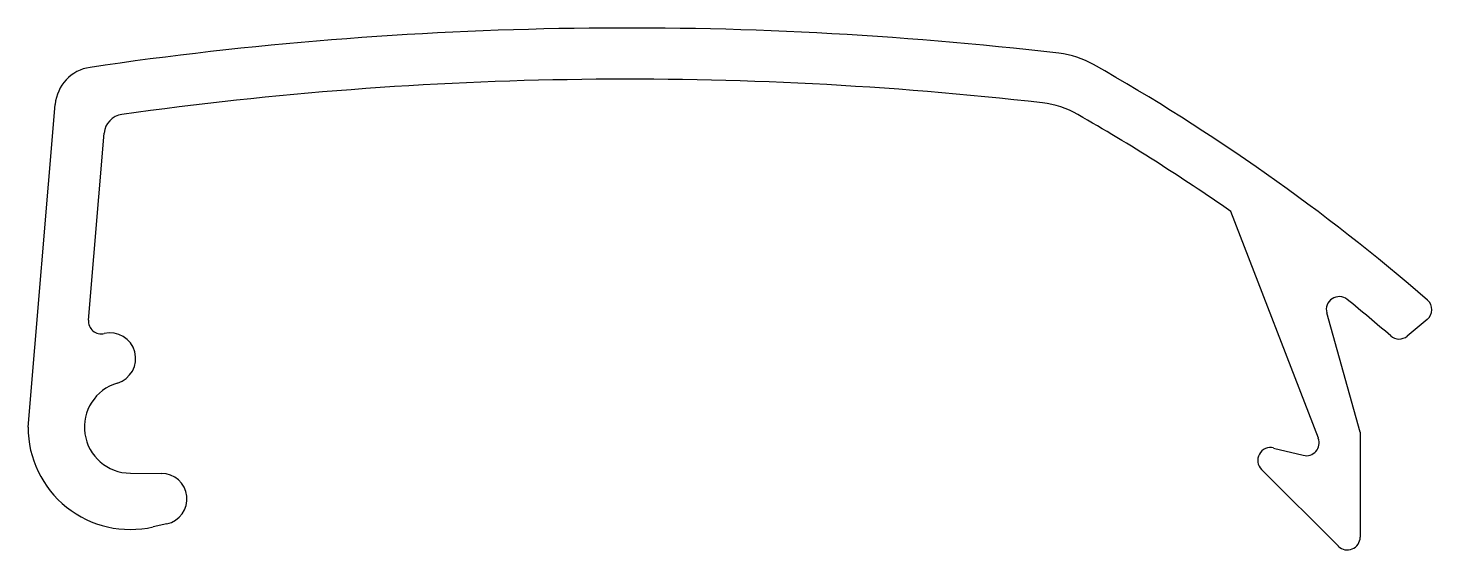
# Model space of a CAD drawing. Extents: x 1958.6 to 1986, y 1584.6 to 1594.8.
import ezdxf

# ---------------------------------------------------------------- set-up
doc = ezdxf.new("R2010")
doc.units = 0
doc.layers.get('0').update_dxf_attribs({"linetype": 'CONTINUOUS'})

msp = doc.modelspace()

# ---------------------------------------------------------------- linework, layer by layer
for p, q in [((1958.551, 1586.982), (1959.081, 1593.289)), ((1959.731, 1589.074), (1960.038, 1592.73)), ((1983.735, 1586.764), (1982.024, 1591.197)), ((1984.551, 1586.882), (1983.9, 1589.216)), ((1985.861, 1589.084), (1985.47, 1588.761)), ((1984.551, 1586.882), (1984.551, 1584.832)), ((1982.861, 1586.574), (1983.441, 1586.431)), ((1960.548, 1586.082), (1961.153, 1586.079)), ((1984.125, 1584.655), (1982.625, 1586.155)), ((1961.262, 1585.092), (1960.993, 1585.031))]:
    msp.add_line(p, q)
for centre, radius, start, end in [((1970.251, 1522.782), 72, 83.28312, 98.37727), ((1978.462, 1592.5), 1.8, 60.5, 83.2831), ((1959.878, 1593.222), 0.8, 98.3773, 175.2), ((1959.652, 1559.252), 40, 49.0546, 60.5), ((1970.251, 1522.782), 71, 83.45046, 97.99148), ((1978.144, 1591.53), 1.8, 60.1904, 83.4505), ((1960.436, 1592.696), 0.4, 97.9915, 175.2), ((1959.652, 1559.252), 39, 54.9952, 60.1904), ((1984.14, 1589.283), 0.25, 50.8045, 195.6), ((1959.652, 1559.252), 39, 49.1761, 50.8045), ((1985.701, 1589.277), 0.25, 309.6, 49.0546), ((1959.98, 1589.053), 0.25, 175.2, 283.2289), ((1960.151, 1588.323), 0.5, 286.6015, 103.2289), ((1985.311, 1588.954), 0.25, 229.1761, 309.6), ((1960.551, 1586.982), 0.9, 106.6015, 269.7679), ((1960.551, 1586.982), 2, 180, 282.7679), ((1983.501, 1586.674), 0.25, 256.1, 21.1), ((1982.801, 1586.332), 0.25, 76.1, 225), ((1961.151, 1585.579), 0.5, 282.7679, 89.7679), ((1984.301, 1584.832), 0.25, 225, 0)]:
    msp.add_arc(centre, radius, start, end)

doc.saveas('drawing.dxf')
